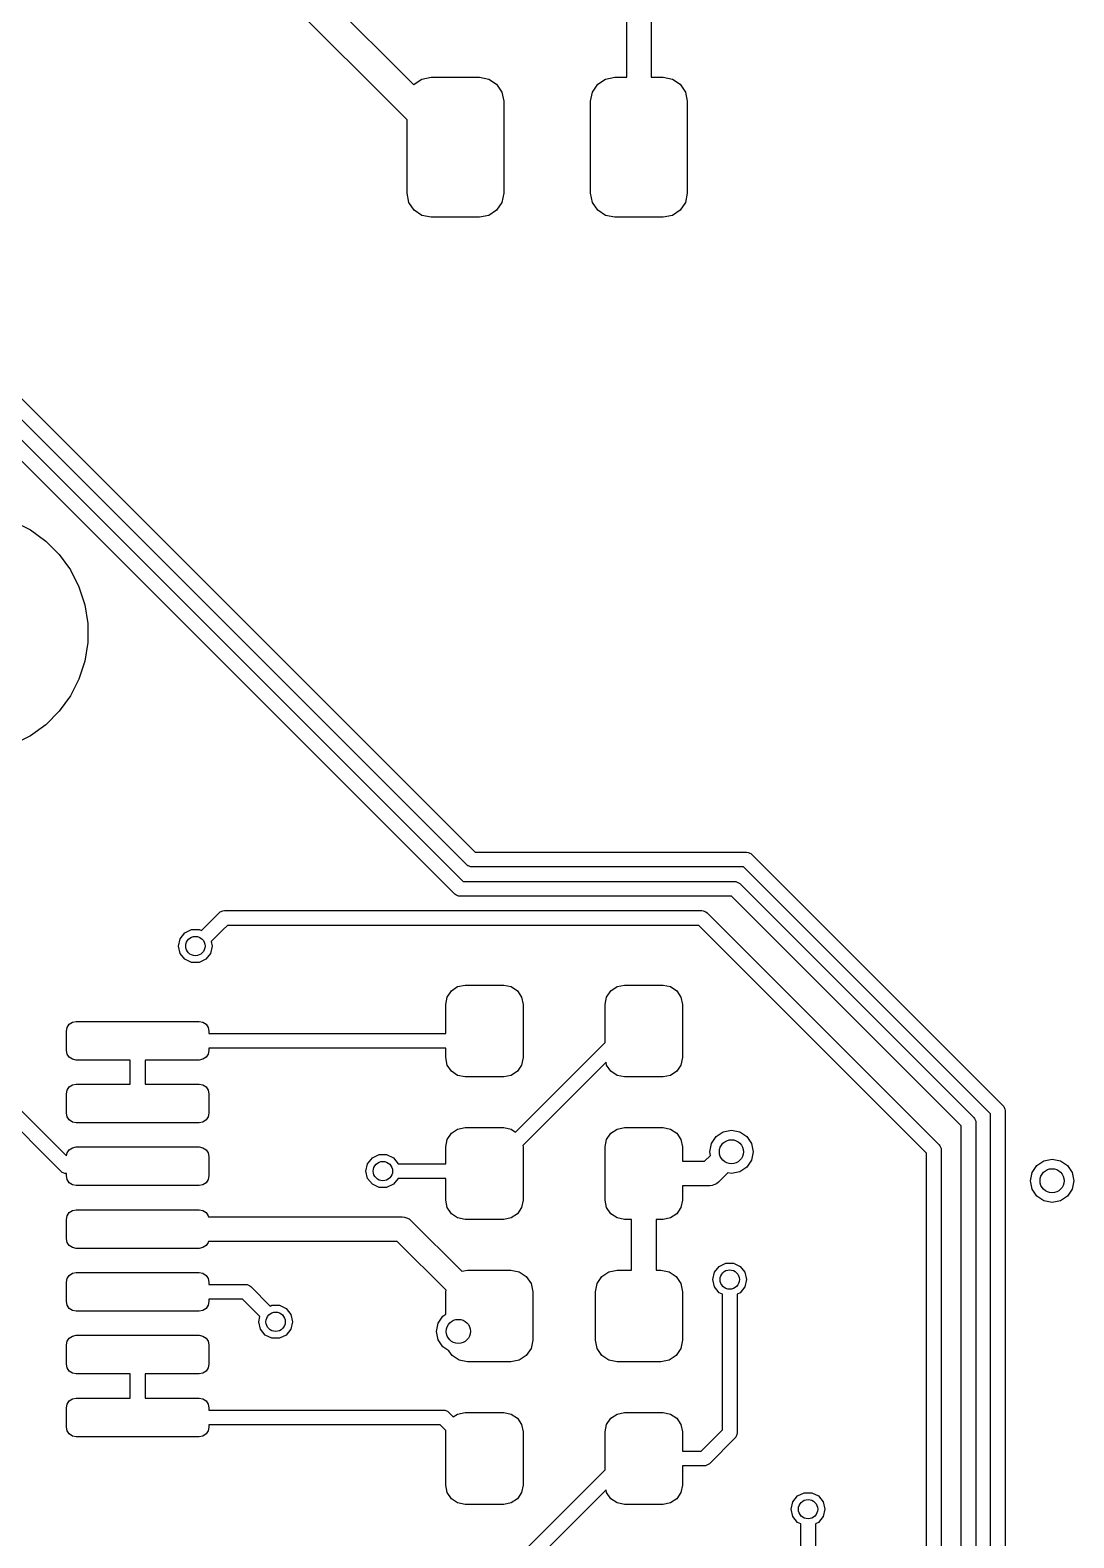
# Model space of a CAD drawing. Extents: x 0.05 to 3.89, y 0.04 to 4.21.
# Drawn here: x 3.274 to 3.699, y 1.5 to 2.115 of the extents above; entities that cross this region are included whole.
import ezdxf

# ---------------------------------------------------------------- set-up
doc = ezdxf.new("R2010")
doc.units = 0
doc.header["$MEASUREMENT"] = 0
doc.layers.add('BLACK', color=7, linetype='CONTINUOUS')

msp = doc.modelspace()

# ---------------------------------------------------------------- linework, layer by layer
at = {"layer": 'BLACK', "linetype": 'CONTINUOUS'}
for p, q in [((3.51665, 2.09547), (3.51665, 2.15846)), ((3.52665, 2.15846), (3.52665, 2.09547)), ((3.38002, 2.14225), (3.4299, 2.09237)), ((3.42717, 2.07813), (3.36977, 2.13552)), ((3.43324, 2.09472), (3.43701, 2.09547)), ((3.43701, 2.09547), (3.45669, 2.09547)), ((3.45669, 2.09547), (3.46046, 2.09472)), ((3.50804, 2.09472), (3.51181, 2.09547)), ((3.51181, 2.09547), (3.51665, 2.09547)), ((3.52665, 2.09547), (3.5315, 2.09547)), ((3.5315, 2.09547), (3.53526, 2.09472)), ((3.4299, 2.09237), (3.43005, 2.09259)), ((3.43005, 2.09259), (3.43324, 2.09472)), ((3.46046, 2.09472), (3.46365, 2.09259)), ((3.46365, 2.09259), (3.46579, 2.0894)), ((3.46579, 2.0894), (3.46654, 2.08563)), ((3.50197, 2.08563), (3.50272, 2.0894)), ((3.50272, 2.0894), (3.50485, 2.09259)), ((3.50485, 2.09259), (3.50804, 2.09472)), ((3.53526, 2.09472), (3.53846, 2.09259)), ((3.53846, 2.09259), (3.54059, 2.0894)), ((3.54059, 2.0894), (3.54134, 2.08563)), ((3.46654, 2.08563), (3.46654, 2.04823)), ((3.50197, 2.04823), (3.50197, 2.08563)), ((3.54134, 2.08563), (3.54134, 2.04823)), ((3.42717, 2.04823), (3.42717, 2.07813)), ((3.42791, 2.04446), (3.42717, 2.04823)), ((3.46654, 2.04823), (3.46579, 2.04446)), ((3.50272, 2.04446), (3.50197, 2.04823)), ((3.54134, 2.04823), (3.54059, 2.04446)), ((3.43005, 2.04127), (3.42791, 2.04446)), ((3.43324, 2.03914), (3.43005, 2.04127)), ((3.46365, 2.04127), (3.46046, 2.03914)), ((3.46579, 2.04446), (3.46365, 2.04127)), ((3.50485, 2.04127), (3.50272, 2.04446)), ((3.50804, 2.03914), (3.50485, 2.04127)), ((3.53846, 2.04127), (3.53526, 2.03914)), ((3.54059, 2.04446), (3.53846, 2.04127)), ((3.4466, 1.76254), (3.17017, 2.03898)), ((3.17865, 2.03898), (3.44997, 1.76766)), ((3.43701, 2.03839), (3.43324, 2.03914)), ((3.45669, 2.03839), (3.43701, 2.03839)), ((3.46046, 2.03914), (3.45669, 2.03839)), ((3.51181, 2.03839), (3.50804, 2.03914)), ((3.5315, 2.03839), (3.51181, 2.03839)), ((3.53526, 2.03914), (3.5315, 2.03839)), ((3.24873, 1.98574), (3.4549, 1.77957)), ((3.45153, 1.77445), (3.24449, 1.98149)), ((3.26686, 1.91444), (3.27374, 1.91094)), ((3.27374, 1.91094), (3.27999, 1.9064)), ((3.27999, 1.9064), (3.28545, 1.90094)), ((3.28545, 1.90094), (3.28999, 1.89469)), ((3.28999, 1.89469), (3.2935, 1.88781)), ((3.2935, 1.88781), (3.29588, 1.88046)), ((3.29588, 1.88046), (3.29709, 1.87284)), ((3.29709, 1.87284), (3.29709, 1.86512)), ((3.29709, 1.86512), (3.29588, 1.85749)), ((3.29588, 1.85749), (3.2935, 1.85014)), ((3.2935, 1.85014), (3.28999, 1.84326)), ((3.28999, 1.84326), (3.28545, 1.83702)), ((3.27999, 1.83155), (3.27374, 1.82702)), ((3.28545, 1.83702), (3.27999, 1.83155)), ((3.27374, 1.82702), (3.26686, 1.82351)), ((3.1468, 1.79741), (3.28844, 1.65577)), ((3.28626, 1.64945), (3.14167, 1.79404)), ((3.4549, 1.77957), (3.47008, 1.77957)), ((3.47008, 1.77957), (3.56549, 1.77957)), ((3.56549, 1.77957), (3.56608, 1.77951)), ((3.56608, 1.77951), (3.56716, 1.77906)), ((3.56716, 1.77906), (3.56762, 1.77869)), ((3.56762, 1.77869), (3.66993, 1.67637)), ((3.45199, 1.77407), (3.45153, 1.77445)), ((3.45221, 1.77398), (3.45199, 1.77407)), ((3.45307, 1.77362), (3.45221, 1.77398)), ((3.45366, 1.77357), (3.45307, 1.77362)), ((3.47008, 1.77357), (3.45366, 1.77357)), ((3.56425, 1.77357), (3.47008, 1.77357)), ((3.66481, 1.67301), (3.56425, 1.77357)), ((3.44997, 1.76766), (3.56056, 1.76766)), ((3.56056, 1.76766), (3.56115, 1.7676)), ((3.56115, 1.7676), (3.56223, 1.76716)), ((3.56223, 1.76716), (3.56268, 1.76678)), ((3.56268, 1.76678), (3.65803, 1.67144)), ((3.44706, 1.76217), (3.4466, 1.76254)), ((3.44737, 1.76204), (3.44706, 1.76217)), ((3.44814, 1.76172), (3.44737, 1.76204)), ((3.44872, 1.76166), (3.44814, 1.76172)), ((3.55932, 1.76166), (3.44872, 1.76166)), ((3.65291, 1.66808), (3.55932, 1.76166)), ((3.34338, 1.74762), (3.34788, 1.75212)), ((3.34788, 1.75212), (3.35063, 1.75488)), ((3.35063, 1.75488), (3.35109, 1.75525)), ((3.35109, 1.75525), (3.35217, 1.7557)), ((3.35217, 1.7557), (3.35276, 1.75576)), ((3.35276, 1.75576), (3.54724, 1.75576)), ((3.54724, 1.75576), (3.54783, 1.7557)), ((3.54783, 1.7557), (3.54891, 1.75525)), ((3.54891, 1.75525), (3.54937, 1.75488)), ((3.54937, 1.75488), (3.6439, 1.66034)), ((3.33474, 1.74433), (3.33665, 1.74673)), ((3.33665, 1.74673), (3.33941, 1.74806)), ((3.33941, 1.74806), (3.34248, 1.74806)), ((3.34248, 1.74806), (3.34338, 1.74762)), ((3.35212, 1.74788), (3.34742, 1.74317)), ((3.354, 1.74976), (3.35212, 1.74788)), ((3.546, 1.74976), (3.354, 1.74976)), ((3.63878, 1.65698), (3.546, 1.74976)), ((3.33406, 1.74134), (3.33474, 1.74433)), ((3.33474, 1.73835), (3.33406, 1.74134)), ((3.34783, 1.74134), (3.34715, 1.73835)), ((3.34742, 1.74317), (3.34783, 1.74134)), ((3.33665, 1.73595), (3.33474, 1.73835)), ((3.33941, 1.73462), (3.33665, 1.73595)), ((3.34248, 1.73462), (3.33941, 1.73462)), ((3.34524, 1.73595), (3.34248, 1.73462)), ((3.34715, 1.73835), (3.34524, 1.73595)), ((3.44351, 1.72053), (3.44522, 1.72309)), ((3.44522, 1.72309), (3.44777, 1.72479)), ((3.44777, 1.72479), (3.45079, 1.72539)), ((3.45079, 1.72539), (3.46654, 1.72539)), ((3.46654, 1.72539), (3.46955, 1.72479)), ((3.46955, 1.72479), (3.4721, 1.72309)), ((3.4721, 1.72309), (3.47381, 1.72053)), ((3.50847, 1.72053), (3.51018, 1.72309)), ((3.51018, 1.72309), (3.51273, 1.72479)), ((3.51273, 1.72479), (3.51575, 1.72539)), ((3.51575, 1.72539), (3.5315, 1.72539)), ((3.5315, 1.72539), (3.53451, 1.72479)), ((3.53451, 1.72479), (3.53706, 1.72309)), ((3.53706, 1.72309), (3.53877, 1.72053)), ((3.44291, 1.71752), (3.44351, 1.72053)), ((3.44291, 1.70576), (3.44291, 1.71752)), ((3.47381, 1.72053), (3.47441, 1.71752)), ((3.47441, 1.71752), (3.47441, 1.69587)), ((3.50787, 1.71752), (3.50847, 1.72053)), ((3.50787, 1.70208), (3.50787, 1.71752)), ((3.53877, 1.72053), (3.53937, 1.71752)), ((3.53937, 1.71752), (3.53937, 1.69587)), ((3.28869, 1.7082), (3.28954, 1.70948)), ((3.28954, 1.70948), (3.29082, 1.71033)), ((3.29082, 1.71033), (3.29232, 1.71063)), ((3.29232, 1.71063), (3.34252, 1.71063)), ((3.34252, 1.71063), (3.34403, 1.71033)), ((3.34403, 1.71033), (3.3453, 1.70948)), ((3.3453, 1.70948), (3.34616, 1.7082)), ((3.28839, 1.70669), (3.28869, 1.7082)), ((3.28839, 1.69882), (3.28839, 1.70669)), ((3.34616, 1.7082), (3.34646, 1.70669)), ((3.34646, 1.70669), (3.34646, 1.70576)), ((3.34646, 1.70576), (3.44291, 1.70576)), ((3.28869, 1.69731), (3.28839, 1.69882)), ((3.28954, 1.69603), (3.28869, 1.69731)), ((3.29082, 1.69518), (3.28954, 1.69603)), ((3.3453, 1.69603), (3.34403, 1.69518)), ((3.34616, 1.69731), (3.3453, 1.69603)), ((3.34646, 1.69882), (3.34616, 1.69731)), ((3.44291, 1.69976), (3.34646, 1.69976)), ((3.34646, 1.69976), (3.34646, 1.69882)), ((3.44291, 1.69587), (3.44291, 1.69976)), ((3.47133, 1.66553), (3.50787, 1.70208)), ((3.29232, 1.69488), (3.29082, 1.69518)), ((3.31442, 1.69488), (3.29232, 1.69488)), ((3.31442, 1.68504), (3.31442, 1.69488)), ((3.34252, 1.69488), (3.32042, 1.69488)), ((3.32042, 1.69488), (3.32042, 1.68504)), ((3.34403, 1.69518), (3.34252, 1.69488)), ((3.44351, 1.69285), (3.44291, 1.69587)), ((3.44522, 1.6903), (3.44351, 1.69285)), ((3.44777, 1.68859), (3.44522, 1.6903)), ((3.4721, 1.6903), (3.46955, 1.68859)), ((3.47381, 1.69285), (3.4721, 1.6903)), ((3.47441, 1.69587), (3.47381, 1.69285)), ((3.50825, 1.69397), (3.4743, 1.66001)), ((3.50847, 1.69285), (3.50825, 1.69397)), ((3.51018, 1.6903), (3.50847, 1.69285)), ((3.51273, 1.68859), (3.51018, 1.6903)), ((3.53706, 1.6903), (3.53451, 1.68859)), ((3.53877, 1.69285), (3.53706, 1.6903)), ((3.53937, 1.69587), (3.53877, 1.69285)), ((3.28869, 1.68261), (3.28954, 1.68389)), ((3.28954, 1.68389), (3.29082, 1.68474)), ((3.29082, 1.68474), (3.29232, 1.68504)), ((3.29232, 1.68504), (3.31442, 1.68504)), ((3.32042, 1.68504), (3.34252, 1.68504)), ((3.34252, 1.68504), (3.34403, 1.68474)), ((3.34403, 1.68474), (3.3453, 1.68389)), ((3.3453, 1.68389), (3.34616, 1.68261)), ((3.45079, 1.68799), (3.44777, 1.68859)), ((3.46654, 1.68799), (3.45079, 1.68799)), ((3.46955, 1.68859), (3.46654, 1.68799)), ((3.51575, 1.68799), (3.51273, 1.68859)), ((3.5315, 1.68799), (3.51575, 1.68799)), ((3.53451, 1.68859), (3.5315, 1.68799)), ((3.28839, 1.6811), (3.28869, 1.68261)), ((3.28839, 1.67323), (3.28839, 1.6811)), ((3.34616, 1.68261), (3.34646, 1.6811)), ((3.34646, 1.6811), (3.34646, 1.67323)), ((3.28869, 1.67172), (3.28839, 1.67323)), ((3.28954, 1.67044), (3.28869, 1.67172)), ((3.34616, 1.67172), (3.3453, 1.67044)), ((3.34646, 1.67323), (3.34616, 1.67172)), ((3.66481, 1.61545), (3.66481, 1.67301)), ((3.66993, 1.67637), (3.67031, 1.67592)), ((3.67031, 1.67592), (3.67031, 1.67592)), ((3.67031, 1.67592), (3.67075, 1.67484)), ((3.67075, 1.67484), (3.67081, 1.67425)), ((3.67081, 1.67425), (3.67081, 1.61545)), ((3.29082, 1.66959), (3.28954, 1.67044)), ((3.29232, 1.66929), (3.29082, 1.66959)), ((3.34252, 1.66929), (3.29232, 1.66929)), ((3.34403, 1.66959), (3.34252, 1.66929)), ((3.3453, 1.67044), (3.34403, 1.66959)), ((3.44522, 1.66502), (3.44777, 1.66672)), ((3.44777, 1.66672), (3.45079, 1.66732)), ((3.45079, 1.66732), (3.46654, 1.66732)), ((3.46654, 1.66732), (3.46955, 1.66672)), ((3.46955, 1.66672), (3.47133, 1.66553)), ((3.51018, 1.66502), (3.51273, 1.66672)), ((3.51273, 1.66672), (3.51575, 1.66732)), ((3.51575, 1.66732), (3.5315, 1.66732)), ((3.5315, 1.66732), (3.53451, 1.66672)), ((3.53451, 1.66672), (3.53706, 1.66502)), ((3.55307, 1.66374), (3.55594, 1.66566)), ((3.55594, 1.66566), (3.55933, 1.66634)), ((3.55933, 1.66634), (3.56272, 1.66566)), ((3.56272, 1.66566), (3.5656, 1.66374)), ((3.65291, 0.97329), (3.65291, 1.66808)), ((3.65803, 1.67144), (3.6584, 1.67099)), ((3.6584, 1.67099), (3.6584, 1.67099)), ((3.6584, 1.67099), (3.65885, 1.6699)), ((3.65885, 1.6699), (3.65891, 1.66932)), ((3.65891, 1.66932), (3.65891, 0.97205)), ((3.29082, 1.65915), (3.29232, 1.65945)), ((3.29232, 1.65945), (3.34252, 1.65945)), ((3.34252, 1.65945), (3.34403, 1.65915)), ((3.44291, 1.65945), (3.44351, 1.66246)), ((3.44291, 1.65261), (3.44291, 1.65945)), ((3.44351, 1.66246), (3.44522, 1.66502)), ((3.4743, 1.66001), (3.47441, 1.65945)), ((3.47441, 1.65945), (3.47441, 1.6378)), ((3.50787, 1.65945), (3.50847, 1.66246)), ((3.50787, 1.6378), (3.50787, 1.65945)), ((3.50847, 1.66246), (3.51018, 1.66502)), ((3.53706, 1.66502), (3.53877, 1.66246)), ((3.53877, 1.66246), (3.53937, 1.65945)), ((3.53937, 1.65945), (3.53937, 1.65362)), ((3.55047, 1.65748), (3.55115, 1.66087)), ((3.55115, 1.66087), (3.55307, 1.66374)), ((3.5656, 1.66374), (3.56752, 1.66087)), ((3.56752, 1.66087), (3.56819, 1.65748)), ((3.6439, 1.66034), (3.64427, 1.65989)), ((3.64427, 1.65989), (3.64472, 1.65881)), ((3.28844, 1.65577), (3.28869, 1.65702)), ((3.28869, 1.65702), (3.28954, 1.6583)), ((3.28954, 1.6583), (3.29082, 1.65915)), ((3.34403, 1.65915), (3.3453, 1.6583)), ((3.3453, 1.6583), (3.34616, 1.65702)), ((3.34616, 1.65702), (3.34646, 1.65551)), ((3.34646, 1.65551), (3.34646, 1.64764)), ((3.41112, 1.6526), (3.41303, 1.65499)), ((3.41303, 1.65499), (3.41579, 1.65632)), ((3.41579, 1.65632), (3.41886, 1.65632)), ((3.41886, 1.65632), (3.42162, 1.65499)), ((3.42162, 1.65499), (3.42352, 1.65261)), ((3.53937, 1.65362), (3.5484, 1.65362)), ((3.5484, 1.65362), (3.55077, 1.65599)), ((3.55077, 1.65599), (3.55047, 1.65748)), ((3.56752, 1.65409), (3.5656, 1.65122)), ((3.56819, 1.65748), (3.56752, 1.65409)), ((3.63878, 1.25011), (3.63878, 1.65698)), ((3.64472, 1.65881), (3.64478, 1.65822)), ((3.64478, 1.65822), (3.64478, 1.24887)), ((3.6837, 1.65193), (3.68657, 1.65385)), ((3.68657, 1.65385), (3.68996, 1.65453)), ((3.68996, 1.65453), (3.69335, 1.65385)), ((3.69335, 1.65385), (3.69622, 1.65193)), ((3.28672, 1.64908), (3.28626, 1.64945)), ((3.28704, 1.64895), (3.28672, 1.64908)), ((3.2878, 1.64863), (3.28704, 1.64895)), ((3.28839, 1.64857), (3.2878, 1.64863)), ((3.28839, 1.64764), (3.28839, 1.64857)), ((3.28869, 1.64613), (3.28839, 1.64764)), ((3.34646, 1.64764), (3.34616, 1.64613)), ((3.41043, 1.64961), (3.41112, 1.6526)), ((3.41112, 1.64662), (3.41043, 1.64961)), ((3.42352, 1.65261), (3.44291, 1.65261)), ((3.55784, 1.64892), (3.55401, 1.64509)), ((3.55933, 1.64862), (3.55784, 1.64892)), ((3.56272, 1.6493), (3.55933, 1.64862)), ((3.5656, 1.65122), (3.56272, 1.6493)), ((3.6811, 1.64567), (3.68178, 1.64906)), ((3.68178, 1.64906), (3.6837, 1.65193)), ((3.69622, 1.65193), (3.69814, 1.64906)), ((3.69814, 1.64906), (3.69882, 1.64567)), ((3.28954, 1.64485), (3.28869, 1.64613)), ((3.29082, 1.644), (3.28954, 1.64485)), ((3.29232, 1.6437), (3.29082, 1.644)), ((3.34252, 1.6437), (3.29232, 1.6437)), ((3.34403, 1.644), (3.34252, 1.6437)), ((3.3453, 1.64485), (3.34403, 1.644)), ((3.34616, 1.64613), (3.3453, 1.64485)), ((3.41303, 1.64422), (3.41112, 1.64662)), ((3.41579, 1.64289), (3.41303, 1.64422)), ((3.41886, 1.64289), (3.41579, 1.64289)), ((3.42162, 1.64422), (3.41886, 1.64289)), ((3.42352, 1.64661), (3.42162, 1.64422)), ((3.44291, 1.64661), (3.42352, 1.64661)), ((3.44291, 1.6378), (3.44291, 1.64661)), ((3.55047, 1.64362), (3.53937, 1.64362)), ((3.53937, 1.64362), (3.53937, 1.6378)), ((3.55145, 1.64372), (3.55047, 1.64362)), ((3.5522, 1.64403), (3.55145, 1.64372)), ((3.55145, 1.64372), (3.55145, 1.64372)), ((3.55325, 1.64446), (3.5522, 1.64403)), ((3.55401, 1.64509), (3.55325, 1.64446)), ((3.55325, 1.64446), (3.55325, 1.64446)), ((3.68178, 1.64228), (3.6811, 1.64567)), ((3.6837, 1.63941), (3.68178, 1.64228)), ((3.69814, 1.64228), (3.69622, 1.63941)), ((3.69882, 1.64567), (3.69814, 1.64228)), ((3.44351, 1.63478), (3.44291, 1.6378)), ((3.44522, 1.63223), (3.44351, 1.63478)), ((3.47381, 1.63478), (3.4721, 1.63223)), ((3.47441, 1.6378), (3.47381, 1.63478)), ((3.50847, 1.63478), (3.50787, 1.6378)), ((3.51018, 1.63223), (3.50847, 1.63478)), ((3.53877, 1.63478), (3.53706, 1.63223)), ((3.53937, 1.6378), (3.53877, 1.63478)), ((3.68657, 1.63749), (3.6837, 1.63941)), ((3.68996, 1.63681), (3.68657, 1.63749)), ((3.69335, 1.63749), (3.68996, 1.63681)), ((3.69622, 1.63941), (3.69335, 1.63749)), ((3.28839, 1.62992), (3.28869, 1.63143)), ((3.28839, 1.62205), (3.28839, 1.62992)), ((3.28869, 1.63143), (3.28954, 1.63271)), ((3.28954, 1.63271), (3.29082, 1.63356)), ((3.29082, 1.63356), (3.29232, 1.63386)), ((3.29232, 1.63386), (3.34252, 1.63386)), ((3.34252, 1.63386), (3.34403, 1.63356)), ((3.34403, 1.63356), (3.3453, 1.63271)), ((3.3453, 1.63271), (3.34616, 1.63143)), ((3.34616, 1.63143), (3.34625, 1.63098)), ((3.34625, 1.63098), (3.4252, 1.63098)), ((3.4252, 1.63098), (3.42617, 1.63089)), ((3.42617, 1.63089), (3.42617, 1.63089)), ((3.42617, 1.63089), (3.42692, 1.63058)), ((3.42692, 1.63058), (3.42797, 1.63014)), ((3.42797, 1.63014), (3.42797, 1.63014)), ((3.42797, 1.63014), (3.42873, 1.62952)), ((3.42873, 1.62952), (3.44946, 1.60879)), ((3.44777, 1.63052), (3.44522, 1.63223)), ((3.45079, 1.62992), (3.44777, 1.63052)), ((3.46654, 1.62992), (3.45079, 1.62992)), ((3.46955, 1.63052), (3.46654, 1.62992)), ((3.4721, 1.63223), (3.46955, 1.63052)), ((3.51273, 1.63052), (3.51018, 1.63223)), ((3.51575, 1.62992), (3.51273, 1.63052)), ((3.51862, 1.62992), (3.51575, 1.62992)), ((3.51862, 1.60925), (3.51862, 1.62992)), ((3.5315, 1.62992), (3.52862, 1.62992)), ((3.52862, 1.62992), (3.52862, 1.60925)), ((3.53451, 1.63052), (3.5315, 1.62992)), ((3.53706, 1.63223), (3.53451, 1.63052)), ((3.28869, 1.62054), (3.28839, 1.62205)), ((3.28954, 1.61926), (3.28869, 1.62054)), ((3.29082, 1.61841), (3.28954, 1.61926)), ((3.29232, 1.61811), (3.29082, 1.61841)), ((3.34252, 1.61811), (3.29232, 1.61811)), ((3.34403, 1.61841), (3.34252, 1.61811)), ((3.3453, 1.61926), (3.34403, 1.61841)), ((3.34616, 1.62054), (3.3453, 1.61926)), ((3.34625, 1.62098), (3.34616, 1.62054)), ((3.42313, 1.62098), (3.34625, 1.62098)), ((3.44305, 1.60106), (3.42313, 1.62098)), ((3.55241, 1.60839), (3.55432, 1.61079)), ((3.55432, 1.61079), (3.55709, 1.61212)), ((3.55709, 1.61212), (3.56015, 1.61212)), ((3.56015, 1.61212), (3.56291, 1.61079)), ((3.56291, 1.61079), (3.56483, 1.60839)), ((3.66481, 0.96836), (3.66481, 1.61545)), ((3.67081, 1.61545), (3.67081, 0.96712)), ((3.28839, 1.60433), (3.28869, 1.60584)), ((3.28839, 1.59646), (3.28839, 1.60433)), ((3.28869, 1.60584), (3.28954, 1.60711)), ((3.28954, 1.60711), (3.29082, 1.60797)), ((3.29082, 1.60797), (3.29232, 1.60827)), ((3.29232, 1.60827), (3.34252, 1.60827)), ((3.34252, 1.60827), (3.34403, 1.60797)), ((3.34403, 1.60797), (3.3453, 1.60711)), ((3.3453, 1.60711), (3.34616, 1.60584)), ((3.34616, 1.60584), (3.34646, 1.60433)), ((3.34646, 1.60433), (3.34646, 1.60339)), ((3.44946, 1.60879), (3.45177, 1.60925)), ((3.45177, 1.60925), (3.46949, 1.60925)), ((3.46949, 1.60925), (3.47288, 1.60858)), ((3.47288, 1.60858), (3.47575, 1.60666)), ((3.47575, 1.60666), (3.47767, 1.60378)), ((3.50461, 1.60378), (3.50653, 1.60666)), ((3.50653, 1.60666), (3.50941, 1.60858)), ((3.50941, 1.60858), (3.5128, 1.60925)), ((3.5128, 1.60925), (3.51862, 1.60925)), ((3.52862, 1.60925), (3.53051, 1.60925)), ((3.53051, 1.60925), (3.5339, 1.60858)), ((3.5339, 1.60858), (3.53678, 1.60666)), ((3.53678, 1.60666), (3.5387, 1.60378)), ((3.55173, 1.6054), (3.55241, 1.60839)), ((3.55241, 1.60241), (3.55173, 1.6054)), ((3.56483, 1.60839), (3.56551, 1.6054)), ((3.56551, 1.6054), (3.56483, 1.60241)), ((3.34646, 1.60339), (3.36142, 1.60339)), ((3.36142, 1.60339), (3.362, 1.60334)), ((3.362, 1.60334), (3.36308, 1.60289)), ((3.36308, 1.60289), (3.36354, 1.60252)), ((3.36354, 1.60252), (3.37145, 1.5946)), ((3.44291, 1.60039), (3.44305, 1.60106)), ((3.44291, 1.59127), (3.44291, 1.60039)), ((3.47767, 1.60378), (3.47835, 1.60039)), ((3.47835, 1.60039), (3.47835, 1.58071)), ((3.50394, 1.60039), (3.50461, 1.60378)), ((3.50394, 1.58071), (3.50394, 1.60039)), ((3.5387, 1.60378), (3.53937, 1.60039)), ((3.53937, 1.60039), (3.53937, 1.58071)), ((3.55432, 1.60001), (3.55241, 1.60241)), ((3.55562, 1.59939), (3.55432, 1.60001)), ((3.55562, 1.54411), (3.55562, 1.59939)), ((3.56291, 1.60001), (3.56162, 1.59939)), ((3.56162, 1.59939), (3.56162, 1.54287)), ((3.56483, 1.60241), (3.56291, 1.60001)), ((3.28869, 1.59495), (3.28839, 1.59646)), ((3.28954, 1.59367), (3.28869, 1.59495)), ((3.29082, 1.59282), (3.28954, 1.59367)), ((3.29232, 1.59252), (3.29082, 1.59282)), ((3.34252, 1.59252), (3.29232, 1.59252)), ((3.34403, 1.59282), (3.34252, 1.59252)), ((3.3453, 1.59367), (3.34403, 1.59282)), ((3.34616, 1.59495), (3.3453, 1.59367)), ((3.34646, 1.59646), (3.34616, 1.59495)), ((3.36017, 1.59739), (3.34646, 1.59739)), ((3.34646, 1.59739), (3.34646, 1.59646)), ((3.36722, 1.59034), (3.36017, 1.59739)), ((3.37145, 1.5946), (3.37209, 1.59491)), ((3.37209, 1.59491), (3.37516, 1.59491)), ((3.37516, 1.59491), (3.37792, 1.59358)), ((3.37792, 1.59358), (3.37983, 1.59118)), ((3.36673, 1.58819), (3.36722, 1.59034)), ((3.36741, 1.5852), (3.36673, 1.58819)), ((3.37983, 1.59118), (3.38051, 1.58819)), ((3.38051, 1.58819), (3.37983, 1.5852)), ((3.43921, 1.58427), (3.43989, 1.58766)), ((3.43989, 1.58766), (3.44181, 1.59054)), ((3.44181, 1.59054), (3.44291, 1.59127)), ((3.28839, 1.57874), (3.28869, 1.58025)), ((3.28869, 1.58025), (3.28954, 1.58152)), ((3.28954, 1.58152), (3.29082, 1.58238)), ((3.29082, 1.58238), (3.29232, 1.58268)), ((3.29232, 1.58268), (3.34252, 1.58268)), ((3.34252, 1.58268), (3.34403, 1.58238)), ((3.34403, 1.58238), (3.3453, 1.58152)), ((3.3453, 1.58152), (3.34616, 1.58025)), ((3.34616, 1.58025), (3.34646, 1.57874)), ((3.36933, 1.5828), (3.36741, 1.5852)), ((3.37209, 1.58147), (3.36933, 1.5828)), ((3.37516, 1.58147), (3.37209, 1.58147)), ((3.37792, 1.5828), (3.37516, 1.58147)), ((3.37983, 1.5852), (3.37792, 1.5828)), ((3.43989, 1.58088), (3.43921, 1.58427)), ((3.44181, 1.57801), (3.43989, 1.58088)), ((3.47835, 1.58071), (3.47767, 1.57732)), ((3.50461, 1.57732), (3.50394, 1.58071)), ((3.53937, 1.58071), (3.5387, 1.57732)), ((3.28839, 1.57087), (3.28839, 1.57874)), ((3.34646, 1.57874), (3.34646, 1.57087)), ((3.44419, 1.57642), (3.44181, 1.57801)), ((3.44551, 1.57444), (3.44419, 1.57642)), ((3.44838, 1.57252), (3.44551, 1.57444)), ((3.47575, 1.57444), (3.47288, 1.57252)), ((3.47767, 1.57732), (3.47575, 1.57444)), ((3.50653, 1.57444), (3.50461, 1.57732)), ((3.50941, 1.57252), (3.50653, 1.57444)), ((3.53678, 1.57444), (3.5339, 1.57252)), ((3.5387, 1.57732), (3.53678, 1.57444)), ((3.28869, 1.56936), (3.28839, 1.57087)), ((3.28954, 1.56808), (3.28869, 1.56936)), ((3.29082, 1.56723), (3.28954, 1.56808)), ((3.29232, 1.56693), (3.29082, 1.56723)), ((3.34403, 1.56723), (3.34252, 1.56693)), ((3.3453, 1.56808), (3.34403, 1.56723)), ((3.34616, 1.56936), (3.3453, 1.56808)), ((3.34646, 1.57087), (3.34616, 1.56936)), ((3.45177, 1.57185), (3.44838, 1.57252)), ((3.46949, 1.57185), (3.45177, 1.57185)), ((3.47288, 1.57252), (3.46949, 1.57185)), ((3.5128, 1.57185), (3.50941, 1.57252)), ((3.53051, 1.57185), (3.5128, 1.57185)), ((3.5339, 1.57252), (3.53051, 1.57185)), ((3.31442, 1.56693), (3.29232, 1.56693)), ((3.31442, 1.55709), (3.31442, 1.56693)), ((3.34252, 1.56693), (3.32042, 1.56693)), ((3.32042, 1.56693), (3.32042, 1.55709)), ((3.28869, 1.55466), (3.28954, 1.55593)), ((3.28954, 1.55593), (3.29082, 1.55679)), ((3.29082, 1.55679), (3.29232, 1.55709)), ((3.29232, 1.55709), (3.31442, 1.55709)), ((3.32042, 1.55709), (3.34252, 1.55709)), ((3.34252, 1.55709), (3.34403, 1.55679)), ((3.34403, 1.55679), (3.3453, 1.55593)), ((3.3453, 1.55593), (3.34616, 1.55466)), ((3.28839, 1.55315), (3.28869, 1.55466)), ((3.28839, 1.54528), (3.28839, 1.55315)), ((3.34616, 1.55466), (3.34646, 1.55315)), ((3.34646, 1.55315), (3.34646, 1.55221)), ((3.34646, 1.55221), (3.44193, 1.55221)), ((3.44193, 1.55221), (3.44251, 1.55215)), ((3.44251, 1.55215), (3.4436, 1.55171)), ((3.4436, 1.55171), (3.44405, 1.55133)), ((3.44405, 1.55133), (3.44599, 1.54939)), ((3.44599, 1.54939), (3.44777, 1.55058)), ((3.44777, 1.55058), (3.45079, 1.55118)), ((3.45079, 1.55118), (3.46654, 1.55118)), ((3.46654, 1.55118), (3.46955, 1.55058)), ((3.46955, 1.55058), (3.4721, 1.54887)), ((3.4721, 1.54887), (3.47381, 1.54632)), ((3.50847, 1.54632), (3.51018, 1.54887)), ((3.51018, 1.54887), (3.51273, 1.55058)), ((3.51273, 1.55058), (3.51575, 1.55118)), ((3.51575, 1.55118), (3.5315, 1.55118)), ((3.5315, 1.55118), (3.53451, 1.55058)), ((3.53451, 1.55058), (3.53706, 1.54887)), ((3.53706, 1.54887), (3.53877, 1.54632)), ((3.28869, 1.54377), (3.28839, 1.54528)), ((3.28954, 1.54249), (3.28869, 1.54377)), ((3.29082, 1.54164), (3.28954, 1.54249)), ((3.3453, 1.54249), (3.34403, 1.54164)), ((3.34616, 1.54377), (3.3453, 1.54249)), ((3.34646, 1.54528), (3.34616, 1.54377)), ((3.44069, 1.54621), (3.34646, 1.54621)), ((3.34646, 1.54621), (3.34646, 1.54528)), ((3.44303, 1.54387), (3.44069, 1.54621)), ((3.44291, 1.54331), (3.44303, 1.54387)), ((3.44291, 1.52165), (3.44291, 1.54331)), ((3.47381, 1.54632), (3.47441, 1.54331)), ((3.47441, 1.54331), (3.47441, 1.52165)), ((3.50787, 1.54331), (3.50847, 1.54632)), ((3.50787, 1.52786), (3.50787, 1.54331)), ((3.53877, 1.54632), (3.53937, 1.54331)), ((3.53937, 1.54331), (3.53937, 1.53548)), ((3.54699, 1.53548), (3.55562, 1.54411)), ((3.56162, 1.54287), (3.56156, 1.54229)), ((3.29232, 1.54134), (3.29082, 1.54164)), ((3.34252, 1.54134), (3.29232, 1.54134)), ((3.34403, 1.54164), (3.34252, 1.54134)), ((3.56074, 1.54075), (3.55035, 1.53036)), ((3.56111, 1.5412), (3.56074, 1.54075)), ((3.56156, 1.54229), (3.56111, 1.5412)), ((3.53937, 1.53548), (3.54699, 1.53548)), ((3.55035, 1.53036), (3.5499, 1.52999)), ((3.47133, 1.49132), (3.50787, 1.52786)), ((3.54823, 1.52948), (3.53937, 1.52948)), ((3.53937, 1.52948), (3.53937, 1.52165)), ((3.54881, 1.52954), (3.54823, 1.52948)), ((3.5499, 1.52999), (3.54881, 1.52954)), ((3.44351, 1.51864), (3.44291, 1.52165)), ((3.44522, 1.51609), (3.44351, 1.51864)), ((3.47381, 1.51864), (3.4721, 1.51609)), ((3.47441, 1.52165), (3.47381, 1.51864)), ((3.50825, 1.51976), (3.4743, 1.4858)), ((3.50847, 1.51864), (3.50825, 1.51976)), ((3.51018, 1.51609), (3.50847, 1.51864)), ((3.53877, 1.51864), (3.53706, 1.51609)), ((3.53937, 1.52165), (3.53877, 1.51864)), ((3.58626, 1.5172), (3.58902, 1.51853)), ((3.58902, 1.51853), (3.59208, 1.51853)), ((3.59208, 1.51853), (3.59485, 1.5172)), ((3.44777, 1.51438), (3.44522, 1.51609)), ((3.45079, 1.51378), (3.44777, 1.51438)), ((3.46654, 1.51378), (3.45079, 1.51378)), ((3.46955, 1.51438), (3.46654, 1.51378)), ((3.4721, 1.51609), (3.46955, 1.51438)), ((3.51273, 1.51438), (3.51018, 1.51609)), ((3.51575, 1.51378), (3.51273, 1.51438)), ((3.5315, 1.51378), (3.51575, 1.51378)), ((3.53451, 1.51438), (3.5315, 1.51378)), ((3.53706, 1.51609), (3.53451, 1.51438)), ((3.58366, 1.51181), (3.58434, 1.5148)), ((3.58434, 1.50882), (3.58366, 1.51181)), ((3.58434, 1.5148), (3.58626, 1.5172)), ((3.59485, 1.5172), (3.59676, 1.5148)), ((3.59676, 1.5148), (3.59744, 1.51181)), ((3.59744, 1.51181), (3.59676, 1.50882)), ((3.58626, 1.50642), (3.58434, 1.50882)), ((3.58755, 1.5058), (3.58626, 1.50642)), ((3.58755, 1.454), (3.58755, 1.5058)), ((3.59485, 1.50642), (3.59355, 1.5058)), ((3.59355, 1.5058), (3.59355, 1.45276)), ((3.59676, 1.50882), (3.59485, 1.50642))]:
    msp.add_line(p, q, dxfattribs=at)
at = {"layer": 'BLACK'}
for centre, radius in [((3.34094, 1.74134), 0.00394), ((3.55933, 1.65748), 0.00492), ((3.41732, 1.64961), 0.00394), ((3.68996, 1.64567), 0.00492), ((3.55862, 1.6054), 0.00394), ((3.37362, 1.58819), 0.00394), ((3.44807, 1.58427), 0.00492), ((3.59055, 1.51181), 0.00394)]:
    msp.add_circle(centre, radius, dxfattribs=at)

doc.saveas('drawing.dxf')
